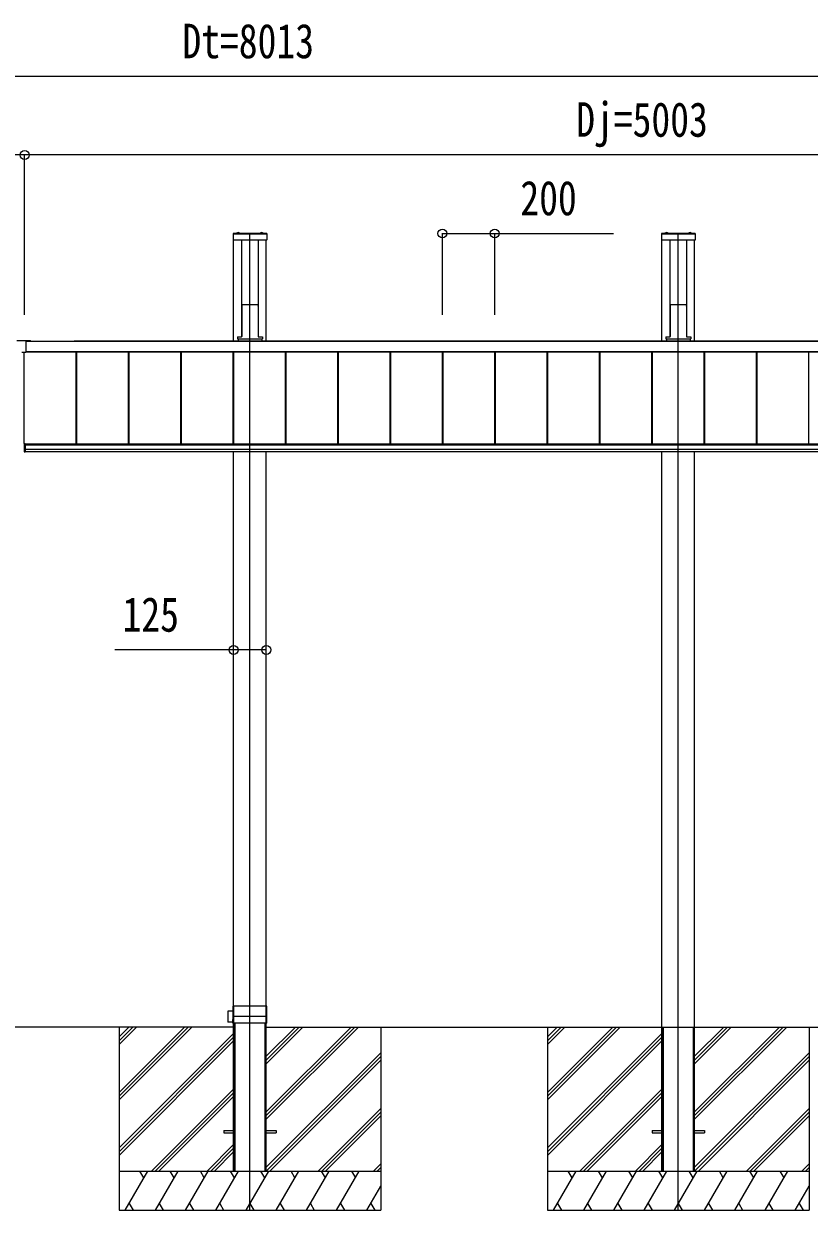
# Model space of a CAD drawing. Units: millimetres, scale not verified. Extents: x -16820 to 16820, y -11880 to 11880.
# Drawn here: x -10413 to -7411, y -7960 to -3425 of the extents above; entities that cross this region are included whole.
import ezdxf
from ezdxf.enums import TextEntityAlignment as Align

# ---------------------------------------------------------------- set-up
doc = ezdxf.new("R2010")
doc.units = ezdxf.units.MM
doc.header["$LTSCALE"] = 50
for name, color, linetype in [('0-3_YKK_12', 2, 'Continuous'), ('0-4_YKK_13', 4, 'Continuous'), ('0-5_YKK_A1', 4, 'Continuous'), ('0-6_YKK_D', 6, 'Continuous')]:
    doc.layers.add(name, color=color, linetype=linetype)
doc.styles.add('ＭＳ ゴシック', font='')
doc.styles.get('ＭＳ ゴシック').set_extended_font_data('MS Gothic')

msp = doc.modelspace()

# ---------------------------------------------------------------- linework, layer by layer
at = {"layer": '0-3_YKK_12'}
for p, q in [((-9548.92, -7960), (-9548.92, -4230)), ((-7911.92, -7960), (-7911.92, -4230))]:
    msp.add_line(p, q, dxfattribs=at)
at = {"layer": '0-4_YKK_13'}
for p, q in [((-9613.42, -4227), (-9613.42, -4251)), ((-9484.42, -4227), (-9613.42, -4227)), ((-9484.42, -4229.5), (-9613.42, -4229.5)), ((-9484.42, -4230), (-9613.42, -4230)), ((-9486.42, -4253), (-9611.42, -4253)), ((-9599.82, -4226.45), (-9599.82, -4226.26)), ((-9599.28, -4227), (-9588.57, -4227)), ((-9599.17, -4227), (-9598.82, -4227)), ((-9596.29, -4223.67), (-9595.07, -4226.13)), ((-9593.92, -4226.74), (-9595.07, -4226.13)), ((-9593.92, -4226.74), (-9592.78, -4226.13)), ((-9591.55, -4223.67), (-9592.78, -4226.13)), ((-9588.02, -4226.45), (-9588.02, -4226.26)), ((-9509.82, -4226.45), (-9509.82, -4226.26)), ((-9509.28, -4227), (-9498.57, -4227)), ((-9506.29, -4223.67), (-9505.07, -4226.13)), ((-9503.92, -4226.74), (-9505.07, -4226.13)), ((-9503.92, -4226.74), (-9502.78, -4226.13)), ((-9501.55, -4223.67), (-9502.78, -4226.13)), ((-9498.02, -4226.45), (-9498.02, -4226.26)), ((-9484.42, -4227), (-9484.42, -4251)), ((-7976.42, -4227), (-7976.42, -4251)), ((-7847.42, -4227), (-7976.42, -4227)), ((-7847.42, -4229.5), (-7976.42, -4229.5)), ((-7847.42, -4230), (-7976.42, -4230)), ((-7849.42, -4253), (-7974.42, -4253)), ((-7962.82, -4226.45), (-7962.82, -4226.26)), ((-7962.28, -4227), (-7951.57, -4227)), ((-7962.17, -4227), (-7961.82, -4227)), ((-7959.29, -4223.67), (-7958.07, -4226.13)), ((-7956.92, -4226.74), (-7958.07, -4226.13)), ((-7956.92, -4226.74), (-7955.78, -4226.13)), ((-7954.55, -4223.67), (-7955.78, -4226.13)), ((-7951.02, -4226.45), (-7951.02, -4226.26)), ((-7872.82, -4226.45), (-7872.82, -4226.26)), ((-7872.28, -4227), (-7861.57, -4227)), ((-7869.29, -4223.67), (-7868.07, -4226.13)), ((-7866.92, -4226.74), (-7868.07, -4226.13)), ((-7866.92, -4226.74), (-7865.78, -4226.13)), ((-7864.55, -4223.67), (-7865.78, -4226.13)), ((-7861.02, -4226.45), (-7861.02, -4226.26)), ((-7847.42, -4227), (-7847.42, -4251)), ((-9580.17, -4504.16), (-9580.17, -4619.21)), ((-9579.81, -4498.31), (-9580.16, -4503.81)), ((-9579.31, -4497.85), (-9577.27, -4497.85)), ((-9576.96, -4498.17), (-9577.27, -4497.85)), ((-9576.96, -4498.17), (-9520.88, -4498.17)), ((-9520.88, -4498.17), (-9520.57, -4497.85)), ((-9520.57, -4497.85), (-9518.53, -4497.85)), ((-9518.03, -4498.31), (-9517.68, -4503.81)), ((-9517.67, -4504.16), (-9517.67, -4619.21)), ((-7943.17, -4504.16), (-7943.17, -4619.21)), ((-7942.81, -4498.31), (-7943.16, -4503.81)), ((-7942.31, -4497.85), (-7940.27, -4497.85)), ((-7939.96, -4498.17), (-7940.27, -4497.85)), ((-7939.96, -4498.17), (-7883.88, -4498.17)), ((-7883.88, -4498.17), (-7883.57, -4497.85)), ((-7883.57, -4497.85), (-7881.53, -4497.85)), ((-7881.03, -4498.31), (-7880.68, -4503.81)), ((-7880.67, -4504.16), (-7880.67, -4619.21)), ((-9596.79, -4622.47), (-9596.79, -4629.96)), ((-9596.29, -4621.97), (-9581.28, -4621.97)), ((-9580.17, -4619.21), (-9580.28, -4621.03)), ((-9517.67, -4619.21), (-9517.56, -4621.03)), ((-9516.56, -4621.97), (-9501.55, -4621.97)), ((-9501.05, -4622.47), (-9501.05, -4629.96)), ((-7959.79, -4622.47), (-7959.79, -4629.96)), ((-7959.29, -4621.97), (-7944.28, -4621.97)), ((-7943.17, -4619.21), (-7943.28, -4621.03)), ((-7880.67, -4619.21), (-7880.56, -4621.03)), ((-7879.56, -4621.97), (-7864.55, -4621.97)), ((-7864.05, -4622.47), (-7864.05, -4629.96)), ((-10439.92, -4636.51), (-10386.92, -4636.51)), ((-10405.92, -4638.51), (-10405.92, -4681.51)), ((-10405.92, -4638.51), (-10386.92, -4638.51)), ((-10386.92, -4638.51), (-10386.92, -4636.51)), ((-9596.79, -4629.3), (-9501.05, -4629.3)), ((-9596.79, -4629.96), (-9501.05, -4629.96)), ((-7959.79, -4629.3), (-7864.05, -4629.3)), ((-7959.79, -4629.96), (-7864.05, -4629.96)), ((-10405.92, -4681.51), (-10420.92, -4681.51)), ((-10411.92, -5030.22), (-10411.92, -5061.49)), ((-10411.92, -5030.22), (-10408.42, -5030.22)), ((-10408.92, -5030.22), (-10408.92, -5061.49)), ((-10408.42, -5030.22), (-10408.42, -5061.49)), ((-10408.42, -5052.67), (-10411.92, -5052.67)), ((-10411.92, -5061.49), (-10408.42, -5061.49)), ((-9633.92, -7199.29), (-9633.92, -7240.71)), ((-9613.73, -7198.65), (-9633.63, -7199)), ((-9613.57, -7180.3), (-9613.83, -7209.18)), ((-9613.83, -7209.18), (-9612.42, -7209.18)), ((-9484.57, -7180), (-9613.27, -7180)), ((-9612.42, -7244.7), (-9612.42, -7180.3)), ((-9611.42, -7180.3), (-9611.42, -7244.7)), ((-9486.42, -7244.7), (-9486.42, -7180.3)), ((-9485.42, -7180.3), (-9485.42, -7244.7)), ((-9483.92, -7220), (-9484.27, -7180.3)), ((-9613.73, -7241.35), (-9633.63, -7241.01)), ((-9613.71, -7244.7), (-9613.83, -7230.82)), ((-9613.83, -7230.82), (-9612.42, -7230.82)), ((-9484.44, -7245), (-9613.41, -7245)), ((-9483.92, -7220), (-9612.42, -7220)), ((-9484.14, -7244.7), (-9483.92, -7220))]:
    msp.add_line(p, q, dxfattribs=at)
for centre, radius, start, end in [((-9611.42, -4251), 2, 180, 270), ((-9599.28, -4226.45), 0.545, 180, 270), ((-9599.27, -4226.26), 0.55, 138.43917, 180), ((-9593.92, -4231), 7.7, 41.56083, 138.43917), ((-9588.57, -4226.45), 0.545, 270, 0), ((-9588.57, -4226.26), 0.55, 0, 41.56083), ((-9509.28, -4226.45), 0.545, 180, 270), ((-9509.27, -4226.26), 0.55, 138.43917, 180), ((-9503.92, -4231), 7.7, 41.56083, 138.43917), ((-9498.57, -4226.45), 0.545, 270, 0), ((-9498.57, -4226.26), 0.55, 0, 41.56083), ((-9486.42, -4251), 2, 270, 0), ((-7974.42, -4251), 2, 180, 270), ((-7962.27, -4226.26), 0.55, 138.43917, 180), ((-7962.28, -4226.45), 0.545, 180, 270), ((-7956.92, -4231), 7.7, 41.56083, 138.43917), ((-7951.57, -4226.45), 0.545, 270, 0), ((-7951.57, -4226.26), 0.55, 0, 41.56083), ((-7872.27, -4226.26), 0.55, 138.43917, 180), ((-7872.28, -4226.45), 0.545, 180, 270), ((-7866.92, -4231), 7.7, 41.56083, 138.43917), ((-7861.57, -4226.45), 0.545, 270, 0), ((-7861.57, -4226.26), 0.55, 0, 41.56083), ((-7849.42, -4251), 2, 270, 0), ((-9633.62, -7199.3), 0.3, 91, 180), ((-9613.27, -7180.3), 0.3, 90, 179.5), ((-9612.72, -7180.3), 0.3, 0, 90), ((-9611.12, -7180.3), 0.3, 90, 180), ((-9486.72, -7180.3), 0.3, 0, 90), ((-9485.12, -7180.3), 0.3, 90, 180), ((-9484.57, -7180.3), 0.3, 0.5, 90), ((-9633.62, -7240.71), 0.3, 180, 269), ((-9613.41, -7244.7), 0.3, 180.5, 270), ((-9612.72, -7244.7), 0.3, 270, 0), ((-9611.12, -7244.7), 0.3, 180, 270), ((-9486.72, -7244.7), 0.3, 270, 0), ((-9485.12, -7244.7), 0.3, 180, 270), ((-9484.44, -7244.7), 0.3, 270, 359.5)]:
    msp.add_arc(centre, radius, start, end, dxfattribs=at)
for centre, major_axis, ratio, start_param, end_param in [((-9580.13, -4503.81), (0.031, 0.5), 0.061627, 1.5746234, 2.3600215), ((-9579.31, -4498.35), (0.346, -0.364), 0.996462, 2.3838095, 3.8892836), ((-9518.53, -4498.35), (-0.346, -0.364), 0.996462, 2.3939017, 3.8993758), ((-9517.71, -4503.81), (-0.031, 0.5), 0.061627, 3.9231638, 4.7085619), ((-7943.13, -4503.81), (0.031, 0.5), 0.061627, 1.5746234, 2.3600215), ((-7942.31, -4498.35), (0.346, -0.364), 0.996462, 2.3838095, 3.8892836), ((-7881.53, -4498.35), (-0.346, -0.364), 0.996462, 2.3939017, 3.8993758), ((-7880.71, -4503.81), (-0.031, 0.5), 0.061627, 3.9231638, 4.7085619), ((-9596.29, -4622.47), (0.355, -0.355), 0.99628, 2.358058, 3.9251274), ((-9581.28, -4620.97), (0.691, -0.728), 0.996462, 5.5254021, 7.0308762), ((-9516.56, -4620.97), (-0.691, -0.728), 0.996462, 5.5354944, 7.0409685), ((-9501.55, -4622.47), (-0.355, -0.355), 0.99628, 2.358058, 3.9251274), ((-7959.29, -4622.47), (0.355, -0.355), 0.99628, 2.358058, 3.9251274), ((-7944.28, -4620.97), (0.691, -0.728), 0.996462, 5.5254021, 7.0308762), ((-7879.56, -4620.97), (-0.691, -0.728), 0.996462, 5.5354944, 7.0409685), ((-7864.55, -4622.47), (-0.355, -0.355), 0.99628, 2.358058, 3.9251274)]:
    msp.add_ellipse(centre, major_axis=major_axis, ratio=ratio, start_param=start_param, end_param=end_param, dxfattribs=at)
at = {"layer": '0-5_YKK_A1'}
for p, q in [((-9611.42, -4637.53), (-9611.42, -4253)), ((-9580.92, -4253), (-9580.92, -4621.9)), ((-9516.92, -4253), (-9516.92, -4621.9)), ((-9486.42, -4637.53), (-9486.42, -4253)), ((-7974.42, -4637.53), (-7974.42, -4253)), ((-7943.92, -4253), (-7943.92, -4621.9)), ((-7879.92, -4253), (-7879.92, -4621.9)), ((-7849.42, -4637.53), (-7849.42, -4253)), ((-9580.92, -4596.8), (-9580.17, -4596.8)), ((-9517.67, -4596.8), (-9516.92, -4596.8)), ((-7943.92, -4596.8), (-7943.17, -4596.8)), ((-7880.67, -4596.8), (-7879.92, -4596.8)), ((-10405.92, -4638.51), (-5413.42, -4638.51)), ((-10221.17, -4637.53), (-5602.67, -4637.53)), ((-9593.92, -4629.96), (-9593.92, -4637.53)), ((-9503.92, -4629.96), (-9503.92, -4637.53)), ((-7956.92, -4629.96), (-7956.92, -4637.53)), ((-7866.92, -4629.96), (-7866.92, -4637.53)), ((-10412.12, -5028.19), (-10412.12, -4681.51)), ((-10411.92, -5030.22), (-10411.92, -4681.51)), ((-10405.92, -4678.42), (-5413.42, -4678.42)), ((-10405.92, -4678.7), (-5413.42, -4678.7)), ((-10213.42, -5030.61), (-10213.42, -4678.7)), ((-10213.02, -5030.61), (-10213.02, -4678.7)), ((-10210.42, -5030.61), (-10210.42, -4678.7)), ((-10013.42, -5030.61), (-10013.42, -4678.7)), ((-10010.82, -5030.61), (-10010.82, -4678.7)), ((-10010.42, -5030.61), (-10010.42, -4678.7)), ((-9813.42, -5030.61), (-9813.42, -4678.7)), ((-9810.82, -5030.61), (-9810.82, -4678.7)), ((-9810.42, -5030.61), (-9810.42, -4678.7)), ((-9613.42, -5030.61), (-9613.42, -4678.7)), ((-9610.82, -5030.61), (-9610.82, -4678.7)), ((-9610.42, -5030.61), (-9610.42, -4678.7)), ((-9413.42, -5030.61), (-9413.42, -4678.7)), ((-9410.82, -5030.61), (-9410.82, -4678.7)), ((-9410.42, -5030.61), (-9410.42, -4678.7)), ((-9213.42, -5030.61), (-9213.42, -4678.7)), ((-9210.82, -5030.61), (-9210.82, -4678.7)), ((-9210.42, -5030.61), (-9210.42, -4678.7)), ((-9013.42, -5030.61), (-9013.42, -4678.7)), ((-9010.82, -5030.61), (-9010.82, -4678.7)), ((-9010.42, -5030.61), (-9010.42, -4678.7)), ((-8813.42, -5030.61), (-8813.42, -4678.7)), ((-8810.82, -5030.61), (-8810.82, -4678.7)), ((-8810.42, -5030.61), (-8810.42, -4678.7)), ((-8613.42, -5030.61), (-8613.42, -4678.7)), ((-8610.82, -5030.61), (-8610.82, -4678.7)), ((-8610.42, -5030.61), (-8610.42, -4678.7)), ((-8413.42, -5030.61), (-8413.42, -4678.7)), ((-8410.82, -5030.61), (-8410.82, -4678.7)), ((-8410.42, -5030.61), (-8410.42, -4678.7)), ((-8213.42, -5030.61), (-8213.42, -4678.7)), ((-8210.82, -5030.61), (-8210.82, -4678.7)), ((-8210.42, -5030.61), (-8210.42, -4678.7)), ((-8013.42, -5030.61), (-8013.42, -4678.7)), ((-8010.82, -5030.61), (-8010.82, -4678.7)), ((-8010.42, -5030.61), (-8010.42, -4678.7)), ((-7813.42, -5030.61), (-7813.42, -4678.7)), ((-7810.82, -5030.61), (-7810.82, -4678.7)), ((-7810.42, -5030.61), (-7810.42, -4678.7)), ((-7613.42, -5030.61), (-7613.42, -4678.7)), ((-7610.82, -5030.61), (-7610.82, -4678.7)), ((-7610.42, -5030.61), (-7610.42, -4678.7)), ((-7413.42, -5030.61), (-7413.42, -4678.7)), ((-7413.42, -5030.61), (-7413.42, -4678.7)), ((-10412.12, -5028.19), (-10411.92, -5028.19)), ((-10408.42, -5030.61), (-5415.42, -5030.61)), ((-10408.42, -5034.35), (-5415.42, -5034.35)), ((-10408.42, -5034.35), (-5415.42, -5034.35)), ((-10408.42, -5051.27), (-5415.42, -5051.27)), ((-10408.42, -5060), (-5415.42, -5060)), ((-9611.42, -7810), (-9611.42, -5060)), ((-9486.42, -7810), (-9486.42, -5060)), ((-7974.42, -7810), (-7974.42, -5060)), ((-7849.42, -7810), (-7849.42, -5060)), ((-9609.72, -7247), (-9606.22, -7247)), ((-9609.72, -7247), (-9609.72, -7810)), ((-9606.22, -7247), (-9606.22, -7810)), ((-9491.62, -7247), (-9488.12, -7247)), ((-9491.62, -7247), (-9491.62, -7810)), ((-9488.12, -7247), (-9488.12, -7810)), ((-9611.42, -7260), (-11089.42, -7260)), ((-10048.92, -7260), (-10048.92, -7960)), ((-9784.95, -7260), (-10048.92, -7523.97)), ((-9997.08, -7260), (-10048.92, -7311.84)), ((-9799.09, -7260), (-10048.92, -7509.83)), ((-9770.81, -7260), (-10048.92, -7538.11)), ((-10011.22, -7260), (-10048.92, -7297.7)), ((-9982.94, -7260), (-10048.92, -7325.98)), ((-9611.42, -7284.46), (-10048.92, -7721.96)), ((-9611.42, -7298.6), (-10048.92, -7736.1)), ((-9148.55, -7260), (-9486.42, -7597.87)), ((-9360.68, -7260), (-9486.42, -7385.74)), ((-9162.69, -7260), (-9486.42, -7583.73)), ((-9134.41, -7260), (-9486.42, -7612.01)), ((-9374.83, -7260), (-9486.42, -7371.59)), ((-9346.54, -7260), (-9486.42, -7399.88)), ((-9486.42, -7260), (-7974.42, -7260)), ((-9048.92, -7260), (-9048.92, -7960)), ((-8411.92, -7260), (-8411.92, -7960)), ((-8147.95, -7260), (-8411.92, -7523.97)), ((-8360.08, -7260), (-8411.92, -7311.84)), ((-8162.09, -7260), (-8411.92, -7509.83)), ((-8133.81, -7260), (-8411.92, -7538.11)), ((-8374.22, -7260), (-8411.92, -7297.7)), ((-8345.94, -7260), (-8411.92, -7325.98)), ((-7974.42, -7284.46), (-8411.92, -7721.96)), ((-7974.42, -7298.6), (-8411.92, -7736.1)), ((-7974.42, -7260), (-7849.42, -7260)), ((-7972.72, -7260), (-7972.72, -7810)), ((-7969.22, -7260), (-7969.22, -7810)), ((-7854.62, -7260), (-7854.62, -7810)), ((-7851.12, -7260), (-7851.12, -7810)), ((-7511.55, -7260), (-7849.42, -7597.87)), ((-7723.68, -7260), (-7849.42, -7385.74)), ((-7525.69, -7260), (-7849.42, -7583.73)), ((-7497.41, -7260), (-7849.42, -7612.01)), ((-7737.83, -7260), (-7849.42, -7371.59)), ((-7709.54, -7260), (-7849.42, -7399.88)), ((-7849.42, -7260), (-6337.42, -7260)), ((-7411.92, -7260), (-7411.92, -7960)), ((-9611.42, -7312.75), (-10048.92, -7750.25)), ((-7974.42, -7312.75), (-8411.92, -7750.25)), ((-9048.92, -7358.36), (-9486.42, -7795.86)), ((-9048.92, -7372.5), (-9486.42, -7810)), ((-9048.92, -7386.64), (-9472.28, -7810)), ((-7411.92, -7358.36), (-7849.42, -7795.86)), ((-7411.92, -7372.5), (-7849.42, -7810)), ((-7411.92, -7386.64), (-7835.28, -7810)), ((-9611.42, -7496.59), (-9924.83, -7810)), ((-9611.42, -7510.74), (-9910.68, -7810)), ((-9611.42, -7524.88), (-9896.54, -7810)), ((-7974.42, -7496.59), (-8287.83, -7810)), ((-7974.42, -7510.74), (-8273.68, -7810)), ((-7974.42, -7524.88), (-8259.54, -7810)), ((-9048.92, -7570.49), (-9288.43, -7810)), ((-7411.92, -7570.49), (-7651.43, -7810)), ((-9048.92, -7584.63), (-9274.29, -7810)), ((-9048.92, -7598.77), (-9260.15, -7810)), ((-7411.92, -7584.63), (-7637.29, -7810)), ((-7411.92, -7598.77), (-7623.15, -7810)), ((-9648.92, -7655.5), (-9648.92, -7664.5)), ((-9648.92, -7655.5), (-9611.42, -7655.5)), ((-9486.42, -7655.5), (-9448.92, -7655.5)), ((-9448.92, -7655.5), (-9448.92, -7664.5)), ((-8011.92, -7655.5), (-8011.92, -7664.5)), ((-8011.92, -7655.5), (-7974.42, -7655.5)), ((-7849.42, -7655.5), (-7811.92, -7655.5)), ((-7811.92, -7655.5), (-7811.92, -7664.5)), ((-9611.42, -7708.73), (-9712.69, -7810)), ((-9648.92, -7664.5), (-9611.42, -7664.5)), ((-9486.42, -7664.5), (-9448.92, -7664.5)), ((-7974.42, -7708.73), (-8075.69, -7810)), ((-8011.92, -7664.5), (-7974.42, -7664.5)), ((-7849.42, -7664.5), (-7811.92, -7664.5)), ((-9611.42, -7722.87), (-9698.55, -7810)), ((-9611.42, -7737.01), (-9684.41, -7810)), ((-7974.42, -7722.87), (-8061.55, -7810)), ((-7974.42, -7737.01), (-8047.41, -7810)), ((-9048.92, -7782.62), (-9076.3, -7810)), ((-9048.92, -7796.76), (-9062.16, -7810)), ((-7411.92, -7782.62), (-7439.3, -7810)), ((-7411.92, -7796.76), (-7425.16, -7810)), ((-10048.92, -7810), (-9048.92, -7810)), ((-10025.8, -7960), (-9939.2, -7810)), ((-9954.2, -7835.98), (-9969.2, -7810)), ((-9910.33, -7960), (-9823.73, -7810)), ((-9838.73, -7835.98), (-9853.73, -7810)), ((-9794.86, -7960), (-9708.26, -7810)), ((-9723.26, -7835.98), (-9738.26, -7810)), ((-9679.39, -7960), (-9592.79, -7810)), ((-9607.79, -7835.98), (-9622.79, -7810)), ((-9611.42, -7810), (-9486.42, -7810)), ((-9563.92, -7960), (-9477.32, -7810)), ((-9492.32, -7835.98), (-9507.32, -7810)), ((-9448.45, -7960), (-9361.85, -7810)), ((-9376.85, -7835.98), (-9391.85, -7810)), ((-9332.98, -7960), (-9246.38, -7810)), ((-9276.38, -7810), (-9261.38, -7835.98)), ((-9217.51, -7960), (-9130.91, -7810)), ((-9160.91, -7810), (-9145.91, -7835.98)), ((-8411.92, -7810), (-7411.92, -7810)), ((-8388.8, -7960), (-8302.2, -7810)), ((-8317.2, -7835.98), (-8332.2, -7810)), ((-8273.33, -7960), (-8186.73, -7810)), ((-8201.73, -7835.98), (-8216.73, -7810)), ((-8157.86, -7960), (-8071.26, -7810)), ((-8086.26, -7835.98), (-8101.26, -7810)), ((-8042.39, -7960), (-7955.79, -7810)), ((-7970.79, -7835.98), (-7985.79, -7810)), ((-7974.42, -7810), (-7849.42, -7810)), ((-7926.92, -7960), (-7840.32, -7810)), ((-7855.32, -7835.98), (-7870.32, -7810)), ((-7811.45, -7960), (-7724.85, -7810)), ((-7739.85, -7835.98), (-7754.85, -7810)), ((-7695.98, -7960), (-7609.38, -7810)), ((-7639.38, -7810), (-7624.38, -7835.98)), ((-7580.51, -7960), (-7493.91, -7810)), ((-7523.91, -7810), (-7508.91, -7835.98)), ((-9102.04, -7960), (-9048.92, -7867.99)), ((-7465.04, -7960), (-7411.92, -7867.99)), ((-10010.8, -7934.02), (-9995.8, -7960)), ((-9895.33, -7934.02), (-9880.33, -7960)), ((-9779.86, -7934.02), (-9764.86, -7960)), ((-9664.39, -7934.02), (-9649.39, -7960)), ((-9548.92, -7934.02), (-9533.92, -7960)), ((-9433.45, -7934.02), (-9418.45, -7960)), ((-9317.98, -7934.02), (-9302.98, -7960)), ((-9202.51, -7934.02), (-9187.51, -7960)), ((-9087.04, -7934.02), (-9072.04, -7960)), ((-8373.8, -7934.02), (-8358.8, -7960)), ((-8258.33, -7934.02), (-8243.33, -7960)), ((-8142.86, -7934.02), (-8127.86, -7960)), ((-8027.39, -7934.02), (-8012.39, -7960)), ((-7911.92, -7934.02), (-7896.92, -7960)), ((-7796.45, -7934.02), (-7781.45, -7960)), ((-7680.98, -7934.02), (-7665.98, -7960)), ((-7565.51, -7934.02), (-7550.51, -7960)), ((-7450.04, -7934.02), (-7435.04, -7960)), ((-10048.92, -7960), (-9048.92, -7960)), ((-8411.92, -7960), (-7411.92, -7960))]:
    msp.add_line(p, q, dxfattribs=at)
at = {"layer": '0-6_YKK_D'}
for p, q in [((-5606.92, -3627), (-13219.92, -3627)), ((-10409.92, -3927), (-13419.92, -3927)), ((-10409.92, -4538.51), (-10409.92, -3926)), ((-10409.92, -4538.51), (-10409.92, -3926)), ((-5406.92, -3927), (-10409.92, -3927)), ((-8813.42, -4538.51), (-8813.42, -4226)), ((-8613.42, -4538.51), (-8613.42, -4226))]:
    msp.add_line(p, q, dxfattribs=at)
for points in [[(-8813.42, -4227), (-8613.42, -4227), (-8159.02, -4227)], [(-9486.42, -5818.5), (-9611.42, -5818.5), (-10065.82, -5818.5)]]:
    msp.add_lwpolyline(points, dxfattribs=at)
for centre in [(-10409.92, -3927), (-10409.92, -3927), (-8813.42, -4227), (-8613.42, -4227), (-9611.42, -5818.5), (-9486.42, -5818.5)]:
    msp.add_circle(centre, 17, dxfattribs=at)

# ---------------------------------------------------------------- texts
at = {"layer": '0-6_YKK_D', "style": 'ＭＳ ゴシック', "width": 0.8}
for s, p in [('Dt=8013', (-9807.02, -3597)), ('Dj=5003', (-8302.02, -3897)), ('200', (-8515.42, -4197)), ('125', (-10035.82, -5788.5))]:
    msp.add_text(s, height=132, dxfattribs=at).set_placement(p, align=Align.BOTTOM_LEFT)

doc.saveas('drawing.dxf')
